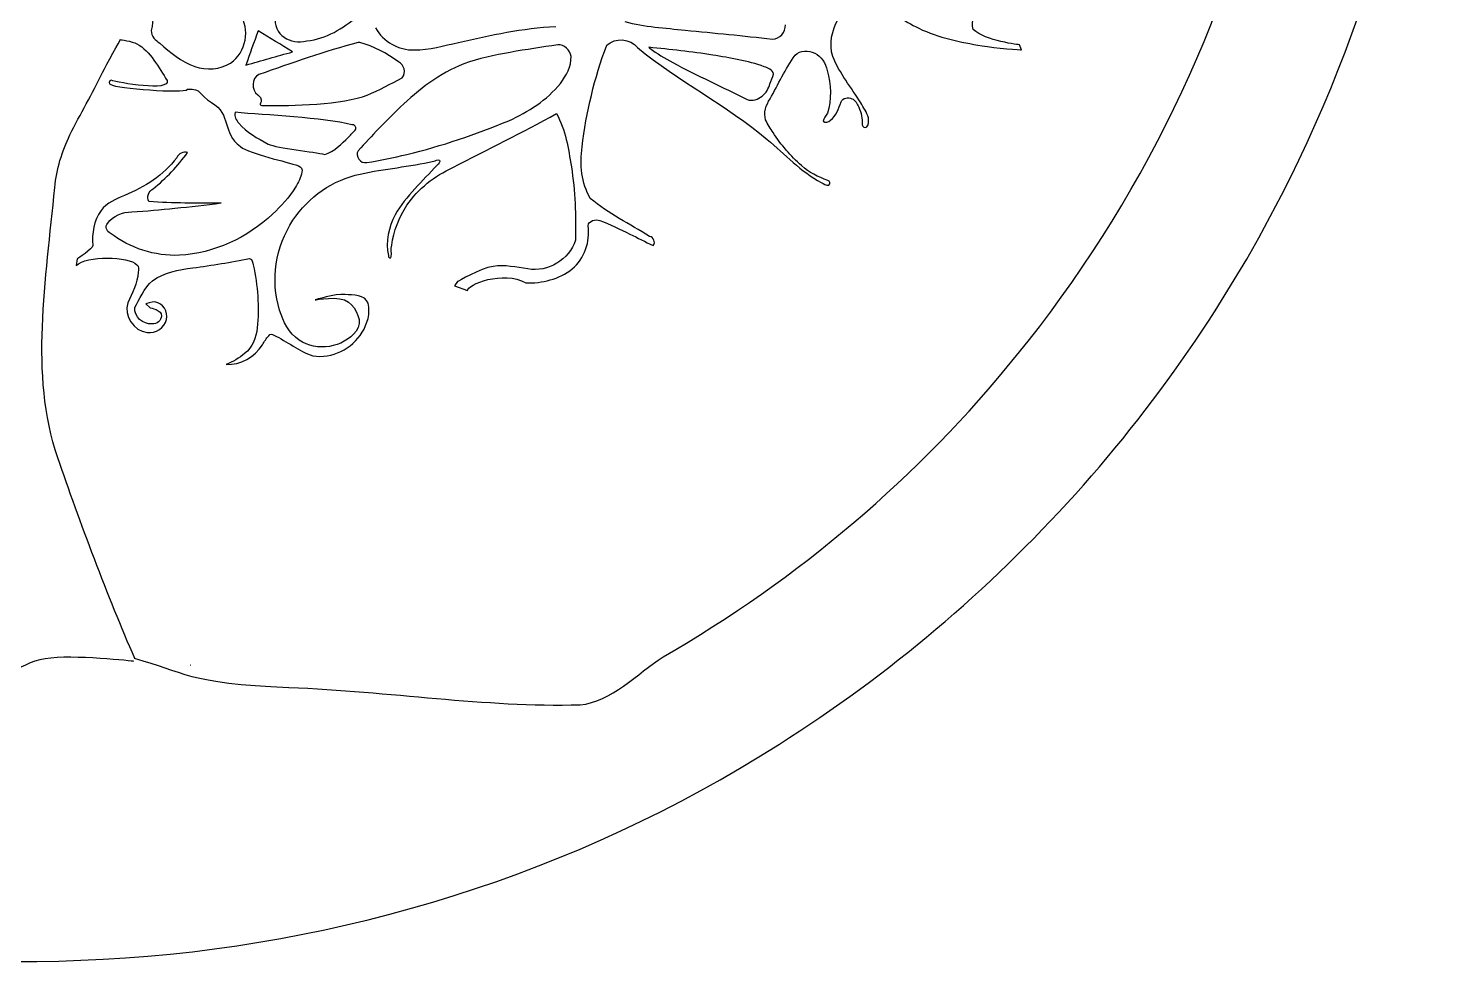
# Model space of a CAD drawing. Extents: x -3 to 431, y -1 to 430.
# Drawn here: x 215.1 to 429.7, y -1.1 to 142.6 of the extents above; entities that cross this region are included whole.
import ezdxf

# ---------------------------------------------------------------- set-up
doc = ezdxf.new("R2010")
doc.units = 0
doc.layers.add('Copie_de_Calque_1', color=7, linetype='CONTINUOUS')

msp = doc.modelspace()

# ---------------------------------------------------------------- linework, layer by layer
at = {"layer": 'Copie_de_Calque_1', "color": 7}
for points in [[(265.45041, 140.47265)], [(295.87033, 140.10741)], [(309.9133, 139.5996)], [(248.30002, 137.01171)], [(239.90939, 45.38085), (239.86059, 45.39085)]]:
    msp.add_lwpolyline(points, close=True, dxfattribs=at)
for points in [[(366.65385, 139.32028), (366.35595, 140.10646)], [(246.68974, 129.79296), (246.65458, 129.75976)], [(222.5704, 107.4278), (222.37535, 106.38302)], [(280.60699, 103.94528), (280.13709, 103.28483), (282.11285, 102.57614)], [(233.01519, 100.55658), (233.67926, 99.95697)]]:
    msp.add_lwpolyline(points, dxfattribs=at)
for points in [[(406.32805, 117.16836), (420.85895, 145.46597), (429.04975, 177.0463), (429.72255, 208.86868)], [(365.89292, 92.64244), (384.79536, 115.87704), (398.07763, 143.36349), (404.70261, 172.61299)], [(234.8598, 147.22859), (234.2884, 145.6318), (234.16, 143.92812), (233.86252, 142.26958)], [(344.84663, 147.18829), (346.63561, 145.35978), (348.64207, 143.69127), (350.98267, 142.61843)], [(245.96489, 137.31971), (248.30127, 138.93723), (249.00355, 142.50346), (247.38428, 144.85605)], [(252.98945, 144.75982), (252.43681, 143.66759), (252.89545, 142.30247), (253.78061, 141.52968)], [(257.06822, 140.62914), (259.99144, 140.84317), (262.70241, 142.26482), (264.90587, 144.1395)], [(337.84829, 138.31924), (337.24057, 140.2239), (337.71839, 142.3145), (338.67284, 144.02018)], [(359.27885, 142.43552), (358.99491, 143.1265), (359.27385, 143.87109), (359.38675, 144.56771)], [(233.86252, 142.26958), (233.83702, 141.42021), (234.49876, 140.74982), (235.17307, 140.33208)], [(250.14963, 142.23632), (249.53309, 140.49478), (248.91656, 138.75325), (248.30002, 137.01171)], [(255.42697, 139.02538), (253.66786, 140.09569), (251.90874, 141.16601), (250.14963, 142.23632)], [(268.0873, 142.68161), (269.2368, 140.5812), (271.61439, 139.24078), (274.00444, 139.31449)], [(280.72425, 140.45577), (285.61765, 141.56544), (290.54744, 142.67882), (295.57734, 142.90044)], [(306.12414, 143.6651), (309.11963, 142.80084), (312.25414, 142.68372), (315.33406, 142.33032)], [(315.33406, 142.33032), (319.77118, 141.90763), (324.20905, 141.48784), (328.63596, 140.96685)], [(328.63596, 140.96685), (329.76921, 140.93855), (330.66339, 142.06354), (330.61223, 143.15082)], [(350.98267, 142.61843), (354.01154, 141.17275), (357.33284, 140.5134), (360.6186, 139.94777)], [(366.35595, 140.10646), (366.35595, 140.10646), (361.13887, 140.66524), (359.27885, 142.43552)], [(226.4042, 135.85112), (227.02445, 137.0668), (229.13222, 140.89019), (229.13222, 140.89019)], [(229.13222, 140.89019), (229.13222, 140.89019), (230.90262, 140.66501), (231.64897, 140.23777)], [(231.64897, 140.23777), (233.72372, 139.20708), (234.96667, 136.55488), (236.30032, 134.66793)], [(235.17307, 140.33208), (236.80894, 138.96853), (238.43261, 137.45378), (240.50416, 136.79249)], [(265.45041, 140.47265), (260.31151, 139.08805), (255.29562, 137.29795), (250.26877, 135.56054)], [(253.78061, 141.52968), (254.6501, 140.71854), (255.91331, 140.44101), (257.06822, 140.62914)], [(265.69846, 140.47265), (265.61566, 140.47765), (265.53319, 140.47665), (265.45041, 140.47265)], [(271.59103, 137.51757), (269.79021, 138.78769), (267.82624, 139.86573), (265.69846, 140.47265)], [(274.00444, 139.31449), (276.29471, 139.30209), (278.50129, 139.99779), (280.72425, 140.45577)], [(295.87033, 140.10741), (291.06088, 139.31737), (286.16798, 138.78532), (281.53439, 137.19726)], [(297.92417, 138.32107), (297.79535, 139.30244), (296.88592, 140.17087), (295.87033, 140.10741)], [(299.59825, 124.51857), (300.22166, 129.81362), (301.48483, 135.03305), (303.35699, 140.02536)], [(303.35699, 140.02536), (304.63554, 141.24743), (306.93537, 141.08138), (308.03082, 139.69528)], [(308.03082, 139.69528), (314.29134, 134.53035), (321.64222, 130.87878), (327.85334, 125.64846)], [(319.52367, 138.54249), (316.2937, 139.0425), (313.04161, 139.37865), (309.79221, 139.72265)], [(309.79221, 139.72265), (309.83261, 139.68165), (309.87291, 139.64065), (309.9133, 139.5996)], [(309.9133, 139.5996), (310.98342, 138.71895), (312.23296, 138.09873), (313.42402, 137.40325)], [(360.6186, 139.94777), (362.61553, 139.62018), (366.65385, 139.32028), (366.65385, 139.32028)], [(248.30002, 137.01171), (250.67567, 137.68293), (253.05132, 138.35416), (255.42697, 139.02538)], [(272.14767, 135.08202), (272.77924, 135.82948), (272.45231, 137.09655), (271.59103, 137.51757)], [(296.29891, 134.21648), (297.20089, 135.39227), (297.93513, 136.80731), (297.92417, 138.32107)], [(313.42402, 137.40325), (317.13932, 135.37357), (321.01905, 133.66961), (324.79416, 131.7578)], [(327.38958, 136.76255), (324.84831, 137.66712), (322.17074, 138.07935), (319.52367, 138.54249)], [(328.29169, 131.84242), (329.51345, 134.09072), (330.61186, 136.41882), (332.09722, 138.51169)], [(332.09722, 138.51169), (332.8606, 139.31633), (334.15229, 139.30335), (335.09123, 138.83468)], [(335.09123, 138.83468), (336.13046, 138.34838), (336.76656, 137.27551), (336.98763, 136.18138)], [(342.1038, 131.24956), (340.67565, 133.59804), (338.87232, 135.74374), (337.84829, 138.31924)], [(221.44349, 126.34269), (223.00858, 129.55803), (224.89507, 132.60736), (226.4042, 135.85112)], [(240.50416, 136.79249), (242.28674, 136.22704), (244.36249, 136.27939), (245.96489, 137.31971)], [(250.26877, 135.56054), (249.14514, 134.98989), (249.07051, 133.17902), (250.10666, 132.48437)], [(281.53439, 137.19726), (277.84948, 135.75205), (274.69076, 133.26304), (271.83471, 130.57097)], [(328.81955, 135.63085), (328.67286, 136.29581), (327.96282, 136.56478), (327.38958, 136.76255)], [(328.26698, 134.15628), (328.46527, 134.64241), (328.63885, 135.13804), (328.81955, 135.63085)], [(336.98763, 136.18138), (337.57538, 134.06246), (337.71833, 131.75499), (337.02283, 129.64436)], [(227.72388, 134.69083), (227.34385, 134.71343), (227.32295, 134.02329), (227.70438, 134.02481)], [(227.70438, 134.02481), (228.52296, 133.48037), (238.75673, 132.62998), (239.40046, 133.31088)], [(236.30032, 134.66793), (236.78355, 132.86886), (228.83585, 134.33134), (227.72388, 134.69083)], [(239.40046, 133.31088), (241.52769, 133.56949), (241.14279, 132.33675), (243.0569, 131.30569)], [(266.7883, 132.41601), (268.64175, 133.16307), (270.3954, 134.12772), (272.14767, 135.08202)], [(288.4026, 128.50505), (291.38201, 129.8405), (294.2204, 131.66296), (296.29891, 134.21648)], [(327.08127, 132.28319), (327.67784, 132.75295), (328.05133, 133.43983), (328.26698, 134.15628)], [(243.0569, 131.30569), (246.11228, 129.48972), (244.61501, 126.65621), (247.45197, 124.5613)], [(250.10666, 132.48437), (251.5888, 131.23364), (249.35592, 130.82145), (251.25224, 130.84179)], [(251.25224, 130.84179), (255.06603, 130.71496), (263.20612, 131.01146), (266.7883, 132.41601)], [(324.79416, 131.7578), (325.57487, 131.44339), (326.45385, 131.797), (327.08127, 132.28319)], [(327.60424, 128.62649), (327.2527, 129.73058), (327.64454, 130.92837), (328.29169, 131.84242)], [(337.48987, 128.58643), (338.37976, 129.26916), (338.77439, 130.36679), (339.10879, 131.39479)], [(339.10879, 131.39479), (339.37335, 132.00472), (340.20422, 132.13134), (340.76185, 131.87771)], [(340.76185, 131.87771), (341.3156, 131.65996), (341.54394, 131.06891), (341.80787, 130.5843)], [(343.28081, 128.96481), (343.07043, 129.80761), (342.51035, 130.49722), (342.1038, 131.24956)], [(246.65458, 129.75976), (246.40672, 129.15732), (246.87254, 128.5888), (247.21795, 128.13664)], [(264.4758, 127.90038), (260.03552, 128.99625), (251.23113, 129.37094), (246.68974, 129.79296)], [(271.83471, 130.57097), (269.60345, 128.45539), (267.50339, 126.20724), (265.43088, 123.93749)], [(279.87241, 121.37048), (285.1308, 124.14575), (290.52509, 126.66417), (295.68902, 129.61716)], [(295.68902, 129.61716), (297.07339, 127.11976), (297.50512, 124.25468), (297.95763, 121.47489)], [(337.02283, 129.64436), (336.82445, 129.23396), (336.39101, 128.91997), (336.38823, 128.42966)], [(341.80787, 130.5843), (342.20419, 129.75033), (342.39379, 128.81412), (342.33549, 127.89255)], [(343.04057, 127.58005), (343.36725, 127.94982), (343.36125, 128.50516), (343.28081, 128.96481)], [(247.21795, 128.13664), (248.39146, 126.69805), (250.08125, 125.8405), (251.67381, 124.95545)], [(263.9465, 126.00585), (264.33101, 126.3989), (264.72126, 126.78688), (265.08322, 127.20116)], [(265.08322, 127.20116), (265.20265, 127.5612), (264.83778, 127.94386), (264.4758, 127.90038)], [(272.86992, 123.35706), (278.17686, 124.64568), (283.35624, 126.42565), (288.4026, 128.50505)], [(328.7294, 126.68894), (328.32776, 127.31727), (327.90863, 127.94586), (327.60424, 128.62649)], [(333.0899, 121.65978), (331.42434, 123.13664), (329.95036, 124.82695), (328.7294, 126.68894)], [(336.38823, 128.42966), (336.70357, 128.11436), (337.20209, 128.34316), (337.48987, 128.58643)], [(342.33549, 127.89255), (342.35239, 127.56811), (342.79659, 127.30362), (343.04057, 127.58005)], [(219.12402, 118.3227), (219.39664, 121.11022), (220.21922, 123.82811), (221.44349, 126.34269)], [(247.45197, 124.5613), (249.0518, 123.36729), (254.4475, 122.30065), (256.32736, 121.63345)], [(251.67381, 124.95545), (253.08114, 124.26469), (258.81055, 123.77477), (260.3215, 123.36718)], [(260.3215, 123.36718), (261.80863, 123.78164), (262.87657, 124.96776), (263.9465, 126.00585)], [(300.84918, 116.62497), (299.49382, 118.99861), (299.22919, 121.84893), (299.59825, 124.51857)], [(327.85334, 125.64846), (330.52022, 123.36098), (332.98141, 120.75999), (336.09927, 119.06782)], [(237.74371, 122.85736), (235.72936, 120.1985), (232.82832, 118.34951), (229.77592, 117.09153)], [(234.14996, 118.10736), (236.12529, 119.72923), (237.89388, 121.60113), (239.40777, 123.6601)], [(239.40777, 123.6601), (238.75387, 123.88059), (238.01007, 123.47145), (237.74371, 122.85736)], [(265.43088, 123.93749), (264.90713, 123.11581), (265.79273, 121.92138), (266.72775, 122.12499)], [(266.72775, 122.12499), (268.79559, 122.42321), (270.83637, 122.88353), (272.86992, 123.35706)], [(276.95269, 122.34763), (277.25469, 122.35763), (277.53874, 122.65698), (277.84136, 122.4863)], [(277.84136, 122.4863), (278.02172, 122.17398), (277.6389, 121.94229), (277.4566, 121.74411)], [(255.47201, 113.30313), (257.80681, 116.87315), (261.56606, 119.50802), (265.75575, 120.36721)], [(256.83584, 120.67449), (256.66916, 119.84746), (256.29065, 119.07553), (255.87066, 118.34955)], [(256.32736, 121.63345), (256.6985, 121.48667), (256.98029, 121.07618), (256.83584, 120.67449)], [(265.75575, 120.36721), (269.45648, 121.20173), (273.26084, 121.46721), (276.95269, 122.34763)], [(277.4566, 121.74411), (275.26813, 119.27207), (272.73524, 117.04693), (271.08049, 114.15166)], [(272.85973, 115.60441), (274.57764, 118.15476), (277.10087, 120.08411), (279.87241, 121.37048)], [(297.95763, 121.47489), (298.52355, 117.77012), (298.69901, 114.01145), (298.57769, 110.26755)], [(337.07769, 119.40427), (335.64587, 119.94467), (334.20311, 120.57877), (333.0899, 121.65978)], [(217.25483, 97.05503), (217.51286, 104.17232), (218.46697, 111.23713), (219.12402, 118.3227)], [(233.49957, 116.18353), (233.12295, 116.85349), (233.44377, 117.80369), (234.14996, 118.10736)], [(255.87066, 118.34955), (254.92369, 116.80824), (253.64393, 115.50951), (252.36367, 114.24574)], [(336.09927, 119.06782), (336.44472, 118.87713), (336.81311, 118.62469), (337.22808, 118.68747)], [(337.22808, 118.68747), (337.54111, 118.84631), (337.396, 119.35219), (337.07769, 119.40427)], [(229.77592, 117.09153), (228.46779, 116.54395), (227.0405, 115.99432), (226.19351, 114.78825)], [(244.50738, 115.95306), (240.83761, 115.93246), (237.1601, 115.87136), (233.49957, 116.18353)], [(237.46937, 115.16003), (239.81894, 115.39113), (242.16656, 115.64493), (244.50738, 115.95306)], [(309.898, 110.85544), (306.84835, 112.72268), (303.63325, 114.35699), (300.84918, 116.62497)], [(326.55049, 31.37023), (360.32503, 51.94361), (388.33955, 81.92948), (406.32805, 117.16836)], [(226.19351, 114.78825), (225.06658, 113.27401), (224.78258, 111.30472), (224.91809, 109.46335)], [(227.18155, 112.84377), (228.01634, 114.02148), (229.49135, 114.57571), (230.89758, 114.59221)], [(230.89758, 114.59221), (233.09236, 114.72676), (235.27998, 114.95868), (237.46937, 115.16003)], [(252.36367, 114.24574), (248.51759, 110.64263), (243.44668, 108.27621), (238.16138, 107.96229)], [(271.08049, 114.15166), (270.04627, 112.27351), (269.60411, 110.03237), (270.04254, 107.91794)], [(270.54645, 109.49901), (270.82035, 111.67969), (271.67383, 113.76438), (272.85973, 115.60441)], [(227.59527, 111.33783), (227.07306, 111.59904), (226.74636, 112.36516), (227.18155, 112.84377)], [(253.43925, 99.56235), (252.01144, 104.14139), (252.83209, 109.31642), (255.47201, 113.30313)], [(298.0855, 105.88083), (299.97168, 107.45812), (300.86919, 110.06475), (300.50347, 112.47849)], [(300.50347, 112.47849), (300.64879, 113.24832), (301.62056, 113.55213), (302.28506, 113.27693)], [(302.28506, 113.27693), (303.87313, 112.7147), (305.3668, 111.92462), (306.8865, 111.2048)], [(238.16138, 107.96229), (234.38554, 107.79704), (230.60575, 109.07815), (227.59527, 111.33783)], [(270.46245, 107.78376), (270.54585, 108.35267), (270.40515, 108.93427), (270.54645, 109.49901)], [(298.57769, 110.26755), (297.65507, 107.29692), (294.35245, 105.33618), (291.30145, 105.88503)], [(306.8865, 111.2048), (308.07384, 110.62471), (309.25318, 110.02846), (310.43511, 109.43747)], [(310.43511, 109.43747), (310.85885, 109.90742), (310.52781, 110.78618), (309.898, 110.85544)], [(222.37535, 106.38302), (223.97017, 107.97259), (230.48973, 107.81162), (231.63629, 106.51752)], [(224.91809, 109.46335), (224.93409, 108.95164), (222.5704, 107.4278), (222.5704, 107.4278)], [(240.20349, 106.04828), (243.10332, 106.44383), (245.99666, 106.89563), (248.86676, 107.47064)], [(248.86676, 107.47064), (249.30345, 107.37434), (249.32573, 106.84634), (249.40386, 106.49213)], [(270.04254, 107.91794), (269.84771, 107.60817), (270.50798, 107.35475), (270.46245, 107.78376)], [(231.86676, 105.36713), (231.7465, 103.70708), (230.97435, 102.19839), (230.27081, 100.72345)], [(231.63629, 106.51752), (232.04078, 106.28125), (231.91078, 105.7479), (231.86676, 105.36713)], [(234.01741, 104.05831), (235.81996, 105.33978), (238.04502, 105.80013), (240.20349, 106.04828)], [(249.40386, 106.49213), (250.13895, 103.34776), (250.31646, 100.08267), (250.03278, 96.87004)], [(286.02397, 106.24993), (284.049, 105.99852), (280.60699, 103.94528), (280.60699, 103.94528)], [(282.11285, 102.57614), (281.95432, 103.42164), (287.64035, 105.79137), (290.9898, 103.7402)], [(291.30145, 105.88503), (289.55683, 106.12486), (287.7893, 106.57455), (286.02397, 106.24993)], [(290.9898, 103.7402), (293.49212, 103.6954), (296.09507, 104.30347), (298.0855, 105.88083)], [(231.32849, 100.01661), (232.02709, 101.09121), (232.74087, 103.03048), (234.01741, 104.05831)], [(234.41363, 100.83783), (233.93458, 100.91873), (233.01519, 100.55658), (233.01519, 100.55658)], [(263.41933, 101.97925), (261.87572, 102.12118), (258.84484, 101.14257), (258.84484, 101.14257)], [(258.84484, 101.14257), (258.84484, 101.14257), (262.63436, 101.90874), (263.95269, 100.82614)], [(266.95083, 100.6327), (266.469, 101.99743), (264.67387, 101.8639), (263.41933, 101.97925)], [(230.27081, 100.72345), (229.64905, 98.74241), (231.15613, 96.3952), (233.23374, 96.18524)], [(233.96899, 97.48789), (232.59593, 97.36658), (231.19168, 98.60395), (231.32849, 100.01661)], [(233.67926, 99.95697), (233.67926, 99.95697), (235.53702, 99.62194), (235.42715, 98.73302)], [(236.18316, 98.164), (236.44308, 99.3252), (235.64405, 100.70279), (234.41363, 100.83783)], [(256.42638, 95.02809), (254.86738, 96.064), (253.95985, 97.8109), (253.43925, 99.56235)], [(263.95269, 100.82614), (265.13552, 99.85481), (266.23443, 97.79102), (265.12249, 96.38601)], [(266.03217, 96.20721), (266.8389, 97.50718), (267.30746, 99.11265), (266.95083, 100.6327)], [(219.58917, 77.06487), (217.40653, 83.47408), (216.95265, 90.29021), (217.25483, 97.05503)], [(233.23374, 96.18524), (234.50912, 96.02977), (235.92301, 96.85974), (236.18316, 98.164)], [(235.42715, 98.73302), (235.39465, 98.0083), (234.68111, 97.43043), (233.96899, 97.48789)], [(250.03278, 96.87004), (249.84713, 95.41057), (249.29246, 93.90217), (248.09759, 92.97125)], [(250.80963, 94.29962), (251.10431, 94.78292), (251.39198, 95.27832), (251.78082, 95.69135)], [(251.78082, 95.69135), (251.94028, 95.97974), (252.33595, 95.97473), (252.56402, 95.77145)], [(252.56402, 95.77145), (254.59514, 94.82191), (256.34845, 93.3284), (258.49371, 92.6152)], [(265.12249, 96.38601), (263.12809, 93.83122), (259.10322, 93.19184), (256.42638, 95.02809)], [(258.49371, 92.6152), (261.4307, 92.1097), (264.51826, 93.67813), (266.03217, 96.20721)], [(245.273, 91.30853), (247.49268, 91.16233), (249.63511, 92.45886), (250.80963, 94.29962)], [(248.09759, 92.97125), (247.26619, 92.2518), (246.29017, 91.71654), (245.273, 91.30853)], [(311.95459, 46.64527), (332.53942, 58.51492), (350.95984, 74.15045), (365.89292, 92.64244)], [(231.35904, 46.40686), (227.25867, 55.66656), (222.88575, 67.47552), (219.58917, 77.06487)], [(231.23541, 46.45617), (238.81444, 44.38215), (239.32799, 42.61016), (254.86632, 41.99072)], [(299.28441, 39.33322), (303.9963, 39.76131), (308.03479, 44.11987), (311.95459, 46.64527)], [(254.86632, 41.99072), (270.40467, 41.37125), (284.58308, 38.9741), (299.28441, 39.33322)], [(223.13033, 0.32601), (259.4827, 1.70006), (295.51978, 12.32609), (326.55049, 31.37023)], [(118.72132, 22.89759), (150.88372, 6.74755), (187.164, -1.13431), (223.13033, 0.32601)]]:
    msp.add_open_spline(points, degree=3, dxfattribs=at)
at = {"layer": 'Copie_de_Calque_1', "color": 5}
for points in [[(217.65556, 46.37537), (213.35255, 45.70954), (210.51738, 41.9815), (205.77673, 42.21399)], [(231.18814, 45.97037), (231.18814, 45.97037), (221.95856, 47.04121), (217.65556, 46.37537)]]:
    msp.add_open_spline(points, degree=3, dxfattribs=at)

doc.saveas('drawing.dxf')
